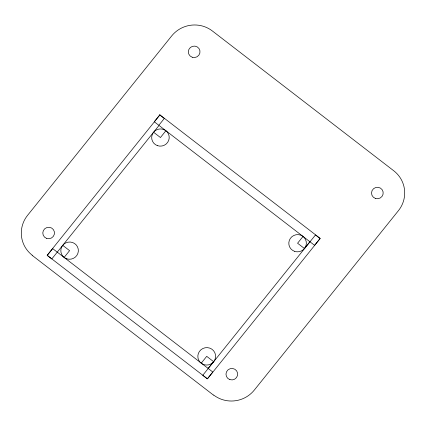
<?xml version="1.0" encoding="UTF-8"?>
<svg xmlns="http://www.w3.org/2000/svg" width="426" height="426" viewBox="0 0 426 426"><rect width="100%" height="100%" fill="white"/><g stroke="black" fill="none" stroke-linecap="round" stroke-linejoin="round"><path stroke-width="0.64" d="M64.129 257.437L69.587 250.642L62.718 245.349M165.906 130.734L160.448 137.529L153.578 132.236M201.264 363.133L206.716 356.338L213.586 361.631L208.133 368.426M303.035 236.43L297.577 243.225L304.446 248.518L309.904 241.723M32.147 255.344L213.532 395.147M213.628 395.024A28.989 28.398 -13.5 0 0 254.311 390.072L398.416 210.678A28.989 28.398 -13.5 0 0 393.757 170.778L212.372 30.976A28.989 28.398 -13.5 0 0 171.689 35.928L27.583 215.322A28.989 28.398 -13.5 0 0 32.243 255.222M159.707 114.961L154.249 121.756L158.829 125.287L164.287 118.492L159.707 114.961M159.952 114.892L47.164 255.302L207.451 378.847L320.24 238.432L159.952 114.892M52.68 248.614L47.222 255.408L51.802 258.939L159.036 125.441L314.574 245.328L320.032 238.533L315.453 235.003L202.765 375.29L207.345 378.82L212.803 372.026L52.68 248.614M66.68 258.795A8.781 8.605 -13.5 0 0 78.214 248.976A8.781 8.605 -13.5 0 0 63.873 244.157A8.781 8.605 -13.5 0 0 66.68 258.795M203.772 364.597A8.898 8.717 -13.5 0 0 215.455 354.65A8.898 8.717 -13.5 0 0 200.934 349.767A8.898 8.717 -13.5 0 0 203.772 364.597M294.67 251.377A8.781 8.605 -13.5 0 0 306.203 241.558A8.781 8.605 -13.5 0 0 291.863 236.739A8.781 8.605 -13.5 0 0 294.67 251.377M157.54 145.681A8.781 8.6 -13.5 0 0 169.069 135.862A8.781 8.6 -13.5 0 0 154.739 131.048A8.781 8.6 -13.5 0 0 157.54 145.681M46.7 238.427A5.857 5.735 -13.5 0 0 54.39 231.882A5.857 5.735 -13.5 0 0 44.831 228.671A5.857 5.735 -13.5 0 0 46.7 238.427M229.886 379.619A5.857 5.735 -13.5 0 0 237.575 373.07A5.857 5.735 -13.5 0 0 228.016 369.859A5.857 5.735 -13.5 0 0 229.886 379.619M375.418 198.441A5.857 5.735 -13.5 0 0 383.107 191.897A5.857 5.735 -13.5 0 0 373.549 188.686A5.857 5.735 -13.5 0 0 375.418 198.441M192.232 57.249A5.857 5.735 -13.5 0 0 199.922 50.705A5.857 5.735 -13.5 0 0 190.369 47.494A5.857 5.735 -13.5 0 0 192.232 57.249"/></g></svg>
